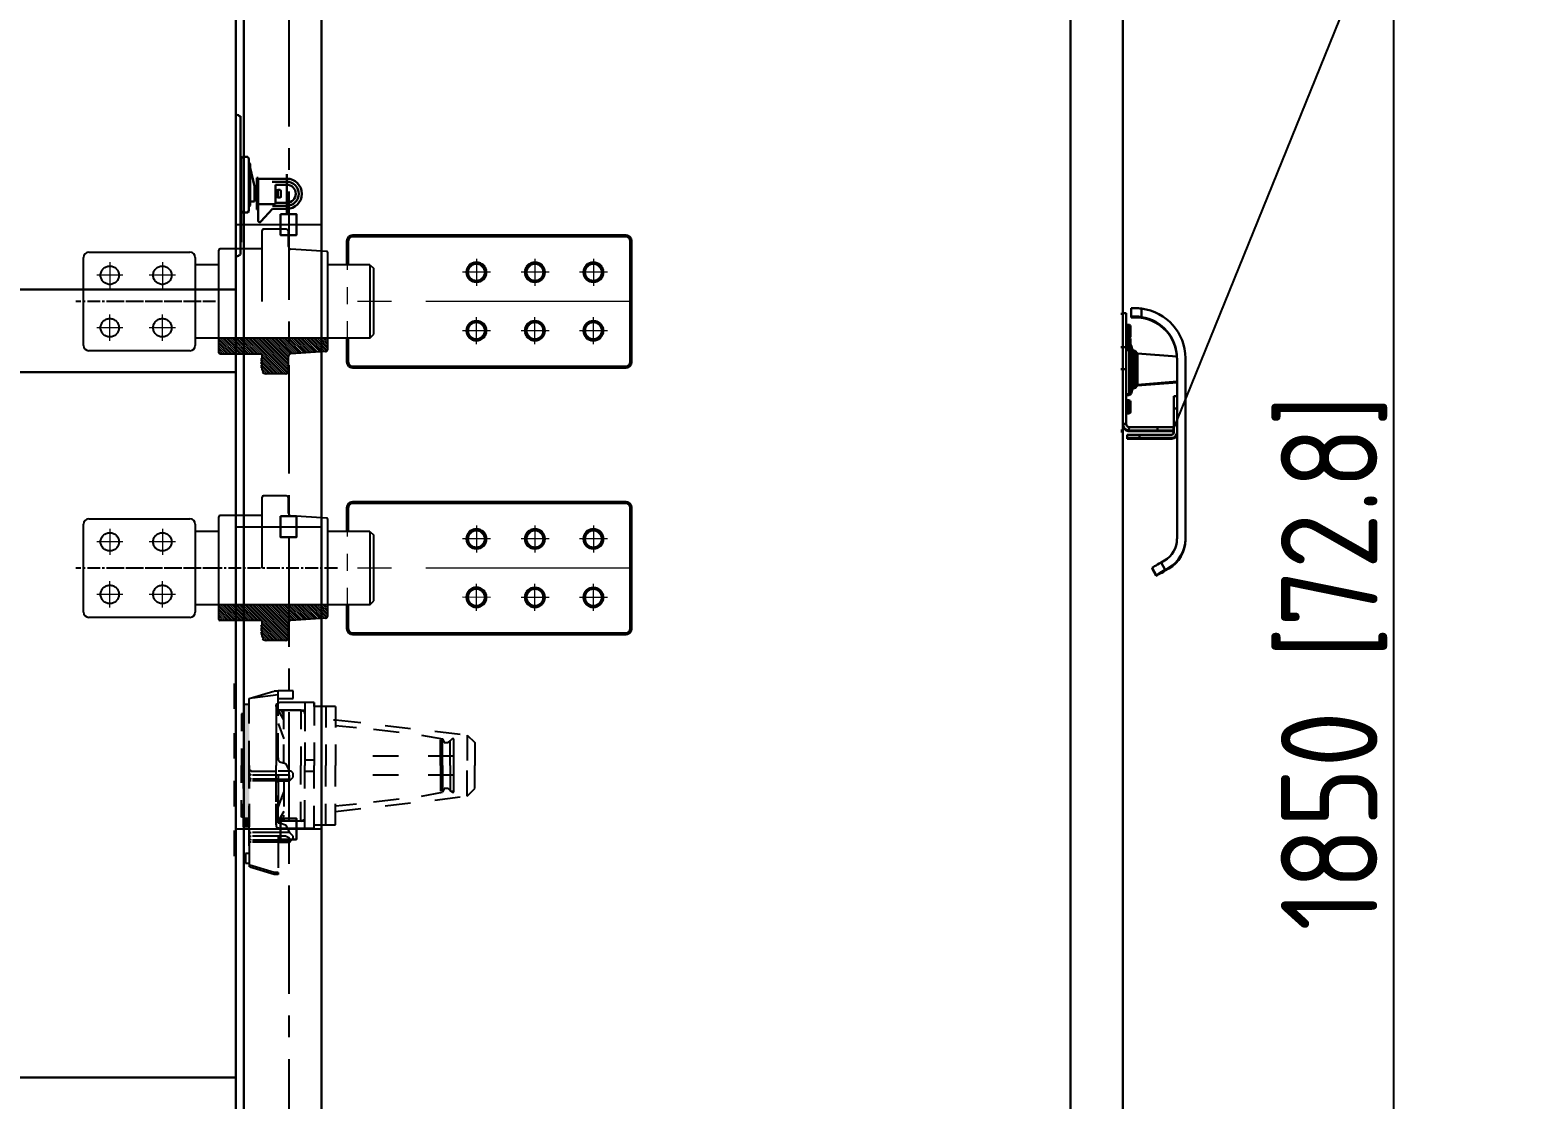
# Model space of a CAD drawing. Header units: millimetres. Extents: x 198356 to 209798, y -190593 to -183267.
# Drawn here: x 203644 to 204784, y -185484 to -184671 of the extents above; entities that cross this region are included whole.
import ezdxf

# ---------------------------------------------------------------- set-up
doc = ezdxf.new("R2010")
doc.units = ezdxf.units.MM
doc.header["$LTSCALE"] = 13
for name, pattern in [('CENTER', [50.8, 31.75, -6.35, 6.35, -6.35]), ('CENTER2', [1.125, 0.75, -0.125, 0.125, -0.125]), ('CENTERX2', [101.6, 63.5, -12.7, 12.7, -12.7]), ('DASHED', [0.75, 0.5, -0.25]), ('点画线', [18, 12, -2, 2, -2]), ('虚线', [2, 1, -1])]:
    doc.linetypes.add(name, pattern=pattern)
doc.layers.get('0').update_dxf_attribs({"color": 1, "linetype": 'CENTER'})
for name, color, linetype in [('1', 4, 'Continuous'), ('4虚线层', 6, 'DASHED'), ('中心线', 1, 'CENTER2'), ('粗实线', 4, 'Continuous')]:
    doc.layers.add(name, color=color, linetype=linetype)
for name, color, linetype, lineweight in [('1粗实线', 4, 'Continuous', 50), ('2细实线', 3, 'Continuous', 20), ('中心线层', 1, '点画线', 18), ('剖面线层', 4, 'Continuous', 18), ('标注、文本', 3, 'Continuous', 25), ('粗实线层', 7, 'Continuous', 35), ('虚线层', 6, '虚线', 18)]:
    doc.layers.add(name, color=color, linetype=linetype, lineweight=lineweight)
doc.styles.get("Standard").update_dxf_attribs({"font": 'gbenor.shx', "bigfont": 'gbcbig.shx'})
doc.dimstyles.new('英寸 1-10', dxfattribs={"dimscale": 14, "dimtxt": 3.5, "dimasz": 2, "dimexe": 1.5, "dimexo": 0.5, "dimgap": 0.5, "dimtad": 1, "dimtoh": 1, "dimdec": 1, "dimdsep": 46, "dimtxsty": 'Standard', "dimcen": 2.5, "dimclrd": 3, "dimclre": 3, "dimclrt": 3, "dimadec": 0, "dimazin": 2, "dimtfac": 1, "dimtdec": 1, "dimtmove": 0, "dimatfit": 2, "dimfxl": 1, "dimarcsym": 0})

# ---------------------------------------------------------------- blocks, each defined once
blk = doc.blocks.new('A$C65257453')
at = {"layer": '粗实线', "lineweight": 30}
for p, q in [((0, 47.5), (0, 107.4)), ((3.4, 106.5), (3.5, 47.5)), ((3.8, 75.9), (3.4, 75.9)), ((3.8, 75.9), (3.4, 75.9)), ((3.8, 75.9), (4.1, 75.9)), ((4.1, 75.9), (4.1, 10.6)), ((4.1, 74.2), (4.9, 75.6)), ((4.9, 75.6), (9, 75.6)), ((9.8, 74.2), (9, 75.6)), ((9.8, 74.2), (9.8, 47.5)), ((10.3, 70.8), (9.8, 70.8)), ((10.7, 70.3), (9.8, 70.3)), ((10.3, 70.8), (10.9, 70.2)), ((10.9, 70.2), (10.9, 47.5)), ((10.9, 67.6), (9.8, 67.6)), ((10.7, 67.6), (10.9, 67.8)), ((10.9, 67.6), (10.9, 67.2)), ((14.1, 53.4), (10.9, 67.2)), ((15.8, 47.5), (15.8, 59.6)), ((16.9, 59.6), (15.8, 59.6)), ((16.9, 47.5), (16.9, 59.6)), ((38.7, 59), (16.9, 59)), ((38.7, 62.4), (38.7, 32.6)), ((38.7, 59), (38.7, 54.4)), ((38.7, 59), (38.7, 54.4)), ((0, 47.5), (0, 0.2)), ((3.5, 47.5), (3.5, 1.2)), ((9.8, 47.5), (9.8, 34.6)), ((10.9, 47.5), (10.9, 38.7)), ((14.1, 47.5), (14.1, 53.4)), ((15.8, 52.1), (14.1, 52.1)), ((14.1, 41.7), (14.1, 47.5)), ((15.8, 35.5), (15.8, 47.5)), ((16.9, 27), (16.9, 47.5)), ((38.7, 56.7), (27.5, 56.7)), ((38.7, 54.4), (30.1, 54.4)), ((30.1, 45.8), (30.1, 54.4)), ((31, 51), (30.1, 51)), ((30.1, 40.7), (30.1, 45.8)), ((31, 45.8), (31, 51)), ((31.9, 50.2), (31, 50.2)), ((31, 44.1), (31, 45.8)), ((33.6, 50.4), (31.9, 50.4)), ((31.9, 44.7), (31.9, 50.4)), ((34.2, 45.2), (34.2, 49.8)), ((3.5, 38.1), (3.5, 36.4)), ((3.8, 32.9), (3.8, 38.1)), ((3.8, 38.1), (3.8, 10.6)), ((4.1, 38.1), (4.1, 34.6)), ((4.1, 34.6), (4.1, 38.1)), ((4.1, 32.9), (4.1, 38.1)), ((4.1, 34.6), (4.9, 33.2)), ((9.8, 34.6), (9, 33.2)), ((10.8, 38.5), (9.8, 38.5)), ((9.8, 38.1), (10.3, 38.1)), ((10.9, 38.7), (10.3, 38.1)), ((11, 41.7), (11, 41.2)), ((14.1, 41.7), (11, 41.7)), ((15.8, 43), (14.1, 43)), ((16.9, 35.5), (15.8, 35.5)), ((29, 39.5), (16.9, 39.5)), ((18.9, 26.3), (27.8, 36.1)), ((38.7, 36.1), (27.8, 36.1)), ((38.7, 38.4), (27.9, 38.4)), ((31, 44.1), (30.1, 44.1)), ((38.7, 40.7), (30.1, 40.7)), ((31.9, 44.9), (31, 44.9)), ((33.6, 44.7), (31.9, 44.7)), ((4.9, 33.2), (9, 33.2)), ((3.8, 10.6), (4.1, 10.6))]:
    blk.add_line(p, q, dxfattribs=at)
for centre, radius, start, end in [((38.7, 47.5), 11.5, 270, 90), ((33.6, 49.8), 0.573, 0, 90), ((38.7, 47.5), 9.17, 270, 90), ((38.7, 47.5), 6.88, 270, 90), ((29, 40.7), 1.15, 270, 0), ((33.6, 45.2), 0.573, 270, 0), ((18.1, 27), 1.15, 180, 317.8624)]:
    blk.add_arc(centre, radius, start, end, dxfattribs=at)
for points in [[(3.4, 106.5), (3.2, 106.5), (2.6, 106.6), (1.7, 107.7), (0.7, 107.7), (0, 107.4)], [(3.5, 1.2), (3.2, 1.2), (2.6, 1), (1.7, -0.1), (0.8, -0.1), (0, 0.2)]]:
    blk.add_open_spline(points, degree=3, knots=[2.873865, 2.873865, 2.873865, 2.873865, 4.403156, 5.995426, 9.809488, 9.809488, 9.809488, 9.809488], dxfattribs=at)
blk = doc.blocks.new('A$C78CD18D1')
at = {"layer": '标注、文本', "color": 4, "lineweight": 30}
for p, q in [((33.3, 203.5), (33.3, 197.1)), ((33.3, 197.1), (33.3, 196.5)), ((38.1, 203.8), (41.3, 203.8)), ((41.3, 197.5), (38.1, 197.5)), ((41.3, 196.8), (38.1, 196.8)), ((41.3, 203.8), (41.3, 197.5)), ((41.3, 197.5), (41.3, 196.8)), ((45, 200), (47.5, 200)), ((45, 200), (45, 174.2)), ((47.5, 200), (47.5, 174.2)), ((47.5, 199.5), (49.1, 199.5)), ((41.7, 184), (41.7, 183.4)), ((41.7, 183.2), (41.7, 183.4)), ((41.7, 182.8), (41.7, 182.6)), ((43.2, 191.1), (45, 191.1)), ((43.2, 182.8), (43.2, 191.1)), ((43.4, 182.8), (43.2, 182.8)), ((43.4, 182.8), (43.4, 182)), ((38.8, 171.5), (39.4, 171.5)), ((38.8, 157.4), (38.8, 171.5)), ((39.4, 171.5), (39.4, 143.4)), ((40.2, 172), (41.3, 175.5)), ((40.2, 157.4), (40.2, 172)), ((41.3, 139.4), (41.3, 175.5)), ((41.7, 174.4), (41.7, 173.6)), ((41.7, 173.5), (41.7, 173.6)), ((42.8, 157.4), (42.8, 171.8)), ((43.2, 182), (43.4, 182)), ((43.2, 181.7), (43.2, 182)), ((45, 181.7), (43.2, 181.7)), ((43.2, 181.2), (45, 181.2)), ((43.2, 173.3), (43.2, 181.2)), ((43.4, 173.3), (43.2, 173.3)), ((43.2, 172.4), (43.4, 172.4)), ((43.2, 171.8), (43.2, 172.4)), ((45, 171.8), (43.2, 171.8)), ((43.4, 181.7), (43.4, 181.2)), ((43.4, 173.3), (43.4, 172.4)), ((45, 174.2), (47.5, 174.2)), ((45, 174.2), (45, 157.4)), ((47.5, 174.2), (47.5, 157.4)), ((49.1, 174.1), (47.5, 174.1)), ((47.5, 157.4), (47.5, 174.1)), ((0, 165.7), (0, 28.1)), ((6.3, 165.7), (6.3, 28.1)), ((6.4, 167), (36.4, 169.4)), ((36.4, 169.4), (36.4, 145.5)), ((37.1, 169.9), (37.3, 170.4)), ((37.1, 157.4), (37.1, 169.9)), ((37.3, 144.5), (37.3, 170.4)), ((37.1, 145), (37.1, 157.4)), ((38.8, 143.4), (38.8, 157.4)), ((40.2, 157.4), (40.2, 142.9)), ((42.8, 138.3), (42.8, 157.4)), ((45, 157.4), (47.5, 157.4)), ((45, 157.4), (45, 115.7)), ((47.5, 157.4), (49.1, 157.4)), ((47.5, 110.6), (47.5, 157.4)), ((36.4, 145.5), (6.3, 147.9)), ((36.4, 144.9), (6.3, 147.3)), ((6.3, 136.8), (8.8, 136.8)), ((8.8, 127.3), (8.8, 136.8)), ((36.4, 145.5), (36.4, 144.9)), ((37.3, 144.5), (37.1, 145)), ((37.1, 144.4), (37.1, 145)), ((37.3, 143.8), (37.1, 144.4)), ((37.3, 143.8), (37.3, 144.5)), ((39.4, 143.4), (38.8, 143.4)), ((38.8, 142.8), (38.8, 143.4)), ((39.4, 142.8), (38.8, 142.8)), ((39.4, 143.4), (39.4, 142.8)), ((41.3, 139.4), (40.2, 142.9)), ((40.2, 142.9), (40.2, 142.2)), ((41.3, 138.8), (40.2, 142.2)), ((41.3, 138.8), (41.3, 139.4)), ((45, 138.3), (42.8, 138.3)), ((42.8, 137.7), (42.8, 138.3)), ((45, 137.7), (42.8, 137.7)), ((6.3, 127.3), (8.8, 127.3)), ((8.8, 127.3), (8.8, 109.1)), ((41.7, 127.1), (41.7, 126.3)), ((41.7, 126), (41.7, 126.3)), ((41.7, 125.6), (41.7, 125.2)), ((43.2, 133.7), (45, 133.7)), ((43.2, 126.2), (43.2, 133.7)), ((43.4, 126.2), (43.2, 126.2)), ((43.4, 126.2), (43.4, 125.1)), ((43.2, 125.1), (43.4, 125.1)), ((43.2, 124.3), (43.2, 125.1)), ((45, 124.3), (43.2, 124.3)), ((43.2, 123.7), (43.4, 123.7)), ((43.2, 123.6), (43.2, 123.7)), ((45, 123.6), (43.2, 123.6)), ((43.4, 124.3), (43.4, 123.7)), ((45, 115.7), (45, 115.1)), ((47.5, 115.7), (45, 115.7)), ((21.3, 113.2), (8.8, 113.2)), ((21.3, 110.7), (8.8, 110.7)), ((21.3, 110.1), (8.8, 110.1)), ((34.9, 107.5), (10.4, 107.5)), ((34.9, 105.1), (10.4, 105.1)), ((34.9, 104.4), (10.4, 104.4)), ((21.3, 110.7), (21.3, 113.2)), ((42.5, 113.2), (21.3, 113.2)), ((42.5, 110.7), (21.3, 110.7)), ((21.3, 110.1), (21.3, 110.7)), ((42.5, 110.1), (21.3, 110.1)), ((34.9, 107.5), (34.9, 105.1)), ((44.4, 107.5), (34.9, 107.5)), ((44.4, 105.1), (34.9, 105.1)), ((34.9, 105.1), (34.9, 104.4)), ((44.4, 104.4), (34.9, 104.4)), ((43, 110.7), (42.7, 113.2)), ((43, 110.1), (42.9, 110.7)), ((44.4, 107.5), (44.4, 105.1)), ((44.4, 105.1), (44.4, 104.4)), ((47.5, 110.6), (49.1, 110.6)), ((47.5, 110), (47.5, 110.6)), ((47.5, 110), (49.1, 110)), ((15.9, 11.6), (18.5, 10.1)), ((15.3, 4.6), (12.7, 6.1)), ((15.3, 4), (12.7, 5.5)), ((18.5, 10.1), (15.3, 4.6)), ((15.6, 4.5), (15.3, 4)), ((25.4, 6.1), (22.2, 0.6)), ((25.4, 5.5), (22.2, 0)), ((25.4, 5.5), (25.1, 5.7))]:
    blk.add_line(p, q, dxfattribs=at)
at = {"layer": '标注、文本', "color": 4, "lineweight": 30, "flags": 128}
for points in [[(41.7, 188.9), (41.7, 189.2), (41.8, 189.5)], [(41.7, 131.5), (41.7, 131.8), (41.8, 132.1)], [(15.3, 4.6), (16.7, 3.8), (18, 3.1), (19.2, 2.4), (20.2, 1.8), (21.1, 1.3), (21.7, 0.9), (22.1, 0.7), (22.2, 0.6)], [(15.3, 4), (16.7, 3.2), (18, 2.4), (19.2, 1.8), (20.2, 1.2), (21.1, 0.7), (21.7, 0.3), (22.1, 0.1), (22.2, 0)], [(25.4, 6.1), (25.3, 6.2), (24.9, 6.4), (24.2, 6.8), (23.4, 7.3), (22.3, 7.9), (21.2, 8.6), (19.9, 9.3), (18.5, 10.1)]]:
    blk.add_lwpolyline(points, dxfattribs=at)
at = {"layer": '标注、文本', "color": 4, "lineweight": 30}
for centre, radius, start, end in [((38.1, 165.7), 38.1, 97.1808, 180), ((38.1, 165.7), 31.7, 98.6269, 180), ((38.1, 165.1), 31.7, 98.6269, 176.5888), ((43.2, 189.6), 1.55, 90, 180), ((43.2, 183.2), 1.55, 180, 270), ((43.2, 182.6), 1.55, 180, 248.486), ((38.8, 169.9), 1.59, 90.0941, 160.9811), ((39.4, 172.3), 0.794, 270.0941, 341.3787), ((42.8, 175), 1.59, 137.803, 161.3787), ((43.2, 179.7), 1.55, 90, 180), ((43.2, 173.3), 1.55, 180, 270), ((36.4, 170.1), 0.794, 274.5328, 340.9811), ((36.4, 144.7), 0.794, 19.0189, 85.4672), ((36.4, 144.1), 0.794, 19.0189, 85.4672), ((38.8, 145), 1.59, 199.0189, 269.9059), ((38.8, 144.4), 1.59, 199.0189, 269.9059), ((39.4, 142.6), 0.794, 18.6213, 89.9059), ((39.4, 142), 0.794, 18.6213, 89.9059), ((42.8, 139.9), 1.59, 198.6213, 269.9059), ((42.8, 139.3), 1.59, 198.6213, 269.9059), ((43.2, 132.2), 1.55, 90, 180), ((43.2, 125.8), 1.55, 180, 270), ((43.2, 125.2), 1.55, 180, 270), ((10.4, 109.1), 4.05, 180, 270), ((10.4, 108.5), 4.05, 180, 270), ((10.4, 109.1), 1.59, 180, 270), ((42.5, 115.7), 2.54, 270, 275.655), ((42.5, 115.7), 5, 270, 275.655), ((42.5, 115.1), 5, 270, 275.655), ((25.4, 28.1), 25.4, 180, 240), ((25.4, 27.5), 25.4, 180, 240), ((25.4, 28.1), 19, 180, 240)]:
    blk.add_arc(centre, radius, start, end, dxfattribs=at)
for points, knots in [([(38.1, 203.8), (37.3, 203.8), (35.9, 203.8), (34.2, 203.6), (33.3, 203.5)], [0, 0, 0, 0, 0.515182, 1, 1, 1, 1]), ([(38.1, 197.5), (37.3, 197.5), (35.9, 197.5), (34.2, 197.2), (33.3, 197.1)], [0, 0, 0, 0, 0.51139, 1, 1, 1, 1]), ([(38.1, 196.8), (37.3, 196.8), (35.9, 196.8), (34.2, 196.6), (33.3, 196.5)], [0, 0, 0, 0, 0.511388, 1, 1, 1, 1]), ([(41.7, 184.2), (41.7, 184.4), (41.7, 185), (41.7, 186), (41.7, 187.1), (41.7, 188.1), (41.7, 188.9), (41.7, 189.4), (41.7, 189.6), (41.7, 189.6), (41.7, 189.6)], [0, 0, 0, 0, 0.137653, 0.283281, 0.428911, 0.566573, 0.704226, 0.849857, 0.995483, 1, 1, 1, 1]), ([(43.2, 182.8), (43, 182.8), (42.7, 182.9), (42.2, 183.1), (41.9, 183.4), (41.7, 183.8), (41.7, 184.1), (41.7, 184.2)], [0, 0, 0, 0, 0.210187, 0.420347, 0.631433, 0.845182, 1, 1, 1, 1]), ([(41.7, 183.4), (41.7, 183.2), (41.7, 182.9), (42, 182.5), (42.4, 182.2), (42.8, 182), (43.1, 182), (43.2, 182)], [0, 0, 0, 0, 0.220681, 0.441546, 0.658221, 0.871045, 1, 1, 1, 1]), ([(41.7, 182.6), (41.7, 182.4), (41.7, 182.1), (42, 181.7), (42.4, 181.3), (42.7, 181.2), (42.9, 181.2), (42.9, 181.2)], [0, 0, 0, 0, 0.251279, 0.502793, 0.749565, 0.991903, 1, 1, 1, 1]), ([(41.7, 174.6), (41.7, 174.9), (41.7, 175.5), (41.7, 176.6), (41.7, 177.6), (41.7, 178.5), (41.7, 179.2), (41.7, 179.6), (41.7, 179.6), (41.7, 179.6)], [0, 0, 0, 0, 0.145552, 0.299549, 0.453518, 0.599078, 0.744636, 0.898621, 1, 1, 1, 1]), ([(43.2, 173.3), (43, 173.4), (42.7, 173.4), (42.2, 173.6), (41.9, 173.9), (41.7, 174.2), (41.7, 174.5), (41.7, 174.6)], [0, 0, 0, 0, 0.21019, 0.420367, 0.631449, 0.845163, 1, 1, 1, 1]), ([(41.7, 173.6), (41.7, 173.5), (41.7, 173.2), (42, 172.8), (42.4, 172.5), (42.8, 172.4), (43.1, 172.4), (43.2, 172.4)], [0, 0, 0, 0, 0.220685, 0.441548, 0.658239, 0.871045, 1, 1, 1, 1]), ([(41.7, 127.3), (41.7, 127.6), (41.7, 128.3), (41.7, 129.4), (41.7, 130.4), (41.7, 131.3), (41.7, 131.9), (41.7, 132.2), (41.7, 132.2), (41.7, 132.1)], [0, 0, 0, 0, 0.151976, 0.312762, 0.473537, 0.62551, 0.777478, 0.938255, 1, 1, 1, 1]), ([(43.2, 126.2), (43, 126.2), (42.7, 126.2), (42.2, 126.4), (41.9, 126.7), (41.7, 127), (41.7, 127.2), (41.7, 127.3)], [0, 0, 0, 0, 0.210192, 0.420367, 0.631467, 0.845193, 1, 1, 1, 1]), ([(41.7, 126.3), (41.7, 126.1), (41.7, 125.9), (42, 125.5), (42.4, 125.3), (42.8, 125.1), (43.1, 125.1), (43.2, 125.1)], [0, 0, 0, 0, 0.220676, 0.44155, 0.658226, 0.871039, 1, 1, 1, 1]), ([(41.7, 125.4), (41.7, 125.4), (41.7, 125.5), (41.7, 125.7), (41.7, 125.8)], [0, 0, 0, 0, 0.173174, 1, 1, 1, 1]), ([(41.7, 125.2), (41.7, 125), (41.7, 124.7), (42, 124.3), (42.4, 123.9), (42.8, 123.8), (43.1, 123.8), (43.2, 123.7)], [0, 0, 0, 0, 0.220699, 0.44156, 0.658227, 0.871047, 1, 1, 1, 1]), ([(42.7, 113.2), (43, 113.3), (43.6, 113.4), (44.3, 113.9), (44.8, 114.6), (45, 115.3), (45, 115.6), (45, 115.7)], [0, 0, 0, 0, 0.236455, 0.472959, 0.708352, 0.94375, 1, 1, 1, 1]), ([(47.5, 115.7), (47.4, 115.2), (47.3, 114), (46.4, 112.5), (45.2, 111.4), (43.9, 110.9), (43.2, 110.8), (43, 110.7)], [0, 0, 0, 0, 0.231373, 0.462669, 0.693425, 0.924067, 1, 1, 1, 1]), ([(47.5, 115.1), (47.4, 114.5), (47.3, 113.4), (46.4, 111.9), (45.2, 110.7), (43.9, 110.2), (43.2, 110.1), (43, 110.1)], [0, 0, 0, 0, 0.231371, 0.462665, 0.69343, 0.92407, 1, 1, 1, 1])]:
    blk.add_open_spline(points, degree=3, knots=knots, dxfattribs=at)
blk = doc.blocks.new('A$C732158F3')
at = {"layer": '4虚线层', "ltscale": 3}
h = blk.add_hatch(color=256, dxfattribs=at)
h.dxf.hatch_style = 2
h.paths.add_polyline_path([(7.3, 129.5), (7.3, 82.9), (11.6, 82.9)])
h = blk.add_hatch(color=256, dxfattribs=at)
h.dxf.hatch_style = 2
h.paths.add_polyline_path([(7.3, 129.5), (11.6, 129.5), (11.6, 82.9)])
h = blk.add_hatch(color=256, dxfattribs=at)
h.dxf.hatch_style = 2
h.paths.add_polyline_path([(7.3, 82.9), (7.3, 43.6), (11.6, 43.6)])
h = blk.add_hatch(color=256, dxfattribs=at)
h.dxf.hatch_style = 2
h.paths.add_polyline_path([(7.3, 82.9), (11.6, 82.9), (11.6, 43.6)])
h = blk.add_hatch(color=256, dxfattribs=at)
h.dxf.hatch_style = 2
h.paths.add_polyline_path([(7.3, 43.6), (7.3, 36.4), (11.6, 36.4)])
h = blk.add_hatch(color=256, dxfattribs=at)
h.dxf.hatch_style = 2
h.paths.add_polyline_path([(7.3, 43.6), (11.6, 43.6), (11.6, 36.4)])
for points in [[(11.6, 133.9), (30.6, 139.7), (33.5, 139.7)], [(33.5, 133.9), (45.1, 133.9), (45.1, 139.7), (33.5, 139.7)], [(33.5, 120.8), (33.5, 139.7)], [(7.3, 129.5), (7.3, 112)], [(11.6, 114.9), (11.6, 133.9)], [(61.1, 130.9), (53.8, 130.9), (34.9, 130.9), (32, 129.5), (32, 128), (32, 125.1), (34.9, 125.1)], [(77.1, 128), (61.1, 128), (61.1, 130.9)], [(61.1, 130.9), (61.1, 113.5)], [(77.1, 128), (77.1, 112)], [(5.8, 122.2), (5.8, 109.1)], [(7.3, 109.1), (7.3, 122.2)], [(53.8, 122.2), (53.8, 123.7), (50.9, 125.1), (33.5, 125.1)], [(53.8, 122.2), (53.8, 123.7), (50.9, 125.1), (33.5, 125.1)], [(37.8, 110.6), (37.8, 125.1)], [(50.9, 125.1), (50.9, 110.6)], [(50.9, 125.1), (50.9, 110.6)], [(53.8, 122.2), (53.8, 109.1)], [(53.8, 122.2), (53.8, 109.1)], [(75.7, 117.8), (77.1, 117.8)], [(33.5, 88.8), (33.5, 107.7)], [(142.6, 106.2), (158.6, 103.3)], [(152.8, 109.1), (177.5, 106.2)], [(158.6, 103.3), (160, 100.4), (161.5, 100.4), (163, 100.4), (164.4, 101.8)], [(165.9, 103.3), (164.4, 101.8)], [(167.3, 101.8), (167.3, 103.3), (165.9, 103.3)], [(177.5, 106.2), (183.3, 100.4), (183.3, 82.9)], [(5.8, 96), (5.8, 82.9)], [(7.3, 100.4), (7.3, 82.9)], [(32, 98.9), (32, 82.9)], [(37.8, 84.4), (37.8, 98.9)], [(50.9, 97.5), (50.9, 82.9)], [(50.9, 97.5), (50.9, 82.9)], [(53.8, 100.4), (53.8, 82.9)], [(53.8, 96), (53.8, 82.9)], [(53.8, 96), (53.8, 82.9)], [(61.1, 100.4), (61.1, 82.9)], [(69.8, 98.9), (69.8, 82.9)], [(77.1, 98.9), (77.1, 82.9)], [(5.8, 69.8), (5.8, 82.9)], [(7.3, 65.5), (7.3, 82.9)], [(11.6, 65.5), (11.6, 82.9)], [(11.6, 81.5), (11.6, 80), (13.1, 78.6), (33.5, 78.6)], [(32, 66.9), (32, 82.9)], [(33.5, 88.8), (33.5, 87.3), (34.9, 85.8)], [(34.9, 85.8), (39.3, 84.4), (42.2, 78.6)], [(50.9, 68.4), (50.9, 82.9)], [(53.8, 65.5), (53.8, 82.9)], [(53.8, 69.8), (53.8, 82.9)], [(61.1, 65.5), (61.1, 82.9)], [(69.8, 66.9), (69.8, 82.9)], [(77.1, 66.9), (77.1, 82.9)], [(125.1, 90.2), (97.5, 90.2)], [(167.3, 90.2), (138.2, 90.2)], [(165.9, 62.6), (167.3, 62.6), (167.3, 64), (167.3, 82.9)], [(177.5, 59.7), (183.3, 65.5), (183.3, 82.9)], [(11.6, 78.6), (11.6, 77.1), (13.1, 75.7)], [(11.6, 75.7), (11.6, 74.2), (13.1, 72.7)], [(13.1, 71.3), (11.6, 71.3), (11.6, 69.8)], [(42.2, 72.7), (42.2, 74.2), (42.2, 75.7), (39.3, 75.7), (33.5, 75.7)], [(33.5, 75.7), (33.5, 72.7)], [(37.8, 71.3), (37.8, 40.7), (33.5, 40.7), (36.4, 40.7)], [(50.9, 40.7), (33.5, 40.7), (33.5, 71.3)], [(45.1, 77.1), (43.6, 78.6), (42.2, 78.6)], [(42.2, 71.3), (43.6, 72.7), (45.1, 74.2)], [(125.1, 75.7), (97.5, 75.7)], [(167.3, 75.7), (138.2, 75.7)], [(142.6, 59.7), (158.6, 62.6)], [(152.8, 56.7), (177.5, 59.7)], [(164.4, 64), (163, 65.5), (161.5, 65.5), (160, 65.5), (158.6, 62.6)], [(165.9, 62.6), (164.4, 64)], [(165.9, 62.6), (165.9, 64)], [(7.3, 56.7), (7.3, 43.6)], [(7.3, 36.4), (7.3, 53.8)], [(11.6, 53.8), (11.6, 36.4)], [(50.9, 40.7), (50.9, 55.3)], [(53.8, 43.6), (53.8, 56.7)], [(61.1, 34.9), (61.1, 52.4)], [(69.8, 37.8), (69.8, 53.8)], [(77.1, 37.8), (77.1, 53.8)], [(53.8, 40.7), (34.9, 40.7), (32, 40.7), (32, 37.8)], [(32, 37.8), (32, 36.4), (34.9, 34.9)], [(33.5, 40.7), (33.5, 39.3), (34.9, 39.3)], [(34.9, 39.3), (39.3, 37.8), (42.2, 32)], [(61.1, 34.9), (53.8, 34.9), (34.9, 34.9)], [(50.9, 40.7), (53.8, 42.2), (53.8, 43.6)], [(11.6, 21.8), (11.6, 32)], [(11.6, 32), (11.6, 29.1), (13.1, 29.1)], [(11.6, 29.1), (11.6, 27.6), (13.1, 26.2)], [(13.1, 24.7), (11.6, 24.7), (11.6, 21.8), (11.6, 5.8)], [(42.2, 26.2), (42.2, 27.6), (39.3, 29.1), (33.5, 29.1)], [(45.1, 29.1), (43.6, 30.6), (42.2, 32)], [(42.2, 24.7), (43.6, 26.2), (45.1, 27.6)], [(11.6, 16), (8.7, 16), (8.7, 8.7), (11.6, 8.7)], [(33.5, 1.5), (30.6, 1.5), (11.6, 7.3)], [(33.5, 1.5), (33.5, 0), (30.6, 0), (11.6, 5.8)]]:
    blk.add_lwpolyline(points, dxfattribs=at)
blk.add_lwpolyline([(11.6, 34.9), (11.6, 32)], close=True, dxfattribs=at)
for points in [[(0, 145.5), (0, 145.5), (0, 120.8), (0, 120.8)], [(7.3, 145.5), (7.3, 145.5), (7.3, 120.8), (7.3, 120.8)], [(11.6, 129.5), (11.6, 129.5), (7.3, 129.5), (7.3, 129.5)], [(33.5, 136.8), (33.5, 136.8), (11.6, 133.9), (11.6, 133.9)], [(32, 128), (32, 128), (32, 129.5), (32, 129.5)], [(32, 128), (32, 128), (32, 112), (32, 112)], [(53.8, 130.9), (53.8, 130.9), (53.8, 113.5), (53.8, 113.5)], [(69.8, 128), (69.8, 128), (69.8, 112), (69.8, 112)], [(7.3, 122.2), (7.3, 122.2), (5.8, 122.2), (5.8, 122.2)], [(37.8, 117.8), (37.8, 117.8), (33.5, 125.1), (33.5, 125.1)], [(33.5, 114.9), (33.5, 114.9), (37.8, 103.3), (37.8, 103.3)], [(34.9, 125.1), (34.9, 125.1), (53.8, 125.1), (53.8, 125.1)], [(37.8, 120.8), (37.8, 120.8), (36.4, 125.1), (36.4, 125.1)], [(77.1, 117.8), (77.1, 117.8), (103.3, 114.9), (103.3, 114.9)], [(0, 107.7), (0, 107.7), (0, 82.9), (0, 82.9)], [(7.3, 107.7), (7.3, 107.7), (7.3, 82.9), (7.3, 82.9)], [(32, 112), (32, 112), (32, 82.9), (32, 82.9)], [(77.1, 113.5), (77.1, 113.5), (93.1, 112), (93.1, 112)], [(106.2, 110.6), (106.2, 110.6), (130.9, 107.7), (130.9, 107.7)], [(114.9, 113.5), (114.9, 113.5), (139.7, 110.6), (139.7, 110.6)], [(157.1, 82.9), (157.1, 82.9), (157.1, 104.8), (157.1, 104.8)], [(158.6, 82.9), (158.6, 82.9), (158.6, 103.3), (158.6, 103.3)], [(177.5, 106.2), (177.5, 106.2), (177.5, 82.9), (177.5, 82.9)], [(7.3, 82.9), (7.3, 82.9), (7.3, 96), (7.3, 96)], [(11.6, 82.9), (11.6, 82.9), (11.6, 101.8), (11.6, 101.8)], [(164.4, 82.9), (164.4, 82.9), (164.4, 101.8), (164.4, 101.8)], [(167.3, 82.9), (167.3, 82.9), (167.3, 101.8), (167.3, 101.8)], [(7.3, 82.9), (7.3, 82.9), (7.3, 69.8), (7.3, 69.8)], [(11.6, 82.9), (11.6, 82.9), (11.6, 65.5), (11.6, 65.5)], [(32, 55.3), (32, 55.3), (32, 82.9), (32, 82.9)], [(53.8, 87.3), (53.8, 87.3), (61.1, 87.3), (61.1, 87.3)], [(157.1, 82.9), (157.1, 82.9), (157.1, 62.6), (157.1, 62.6)], [(158.6, 82.9), (158.6, 82.9), (158.6, 62.6), (158.6, 62.6)], [(164.4, 82.9), (164.4, 82.9), (164.4, 64), (164.4, 64)], [(177.5, 59.7), (177.5, 59.7), (177.5, 82.9), (177.5, 82.9)], [(0, 71.3), (0, 71.3), (0, 46.6), (0, 46.6)], [(7.3, 71.3), (7.3, 71.3), (7.3, 46.6), (7.3, 46.6)], [(33.5, 75.7), (33.5, 75.7), (13.1, 75.7), (13.1, 75.7)], [(33.5, 72.7), (33.5, 72.7), (13.1, 72.7), (13.1, 72.7)], [(33.5, 71.3), (33.5, 71.3), (13.1, 71.3), (13.1, 71.3)], [(42.2, 78.6), (42.2, 78.6), (33.5, 78.6), (33.5, 78.6)], [(33.5, 75.7), (33.5, 75.7), (33.5, 72.7), (33.5, 72.7)], [(33.5, 72.7), (33.5, 72.7), (42.2, 72.7), (42.2, 72.7)], [(33.5, 71.3), (33.5, 71.3), (42.2, 71.3), (42.2, 71.3)], [(33.5, 71.3), (33.5, 71.3), (33.5, 40.7), (33.5, 40.7)], [(45.1, 74.2), (45.1, 74.2), (45.1, 77.1), (45.1, 77.1)], [(53.8, 78.6), (53.8, 78.6), (61.1, 78.6), (61.1, 78.6)], [(33.5, 50.9), (33.5, 50.9), (37.8, 62.6), (37.8, 62.6)], [(37.8, 56.7), (37.8, 56.7), (37.8, 58.2), (37.8, 58.2)], [(106.2, 55.3), (106.2, 55.3), (130.9, 58.2), (130.9, 58.2)], [(5.8, 43.6), (5.8, 43.6), (5.8, 56.7), (5.8, 56.7)], [(11.6, 34.9), (11.6, 34.9), (11.6, 52.4), (11.6, 52.4)], [(32, 37.8), (32, 37.8), (32, 53.8), (32, 53.8)], [(37.8, 48), (37.8, 48), (33.5, 40.7), (33.5, 40.7)], [(53.8, 34.9), (53.8, 34.9), (53.8, 52.4), (53.8, 52.4)], [(77.1, 52.4), (77.1, 52.4), (93.1, 53.8), (93.1, 53.8)], [(77.1, 48), (77.1, 48), (103.3, 50.9), (103.3, 50.9)], [(114.9, 52.4), (114.9, 52.4), (139.7, 55.3), (139.7, 55.3)], [(7.3, 43.6), (7.3, 43.6), (5.8, 43.6), (5.8, 43.6)], [(11.6, 36.4), (11.6, 36.4), (7.3, 36.4), (7.3, 36.4)], [(37.8, 45.1), (37.8, 45.1), (36.4, 40.7), (36.4, 40.7)], [(61.1, 37.8), (61.1, 37.8), (77.1, 37.8), (77.1, 37.8)], [(0, 33.5), (0, 33.5), (0, 8.7), (0, 8.7)], [(7.3, 33.5), (7.3, 33.5), (7.3, 8.7), (7.3, 8.7)], [(11.6, 32), (11.6, 32), (13.1, 32), (13.1, 32)], [(33.5, 32), (33.5, 32), (13.1, 32), (13.1, 32)], [(33.5, 29.1), (33.5, 29.1), (13.1, 29.1), (13.1, 29.1)], [(33.5, 26.2), (33.5, 26.2), (13.1, 26.2), (13.1, 26.2)], [(33.5, 24.7), (33.5, 24.7), (13.1, 24.7), (13.1, 24.7)], [(42.2, 32), (42.2, 32), (33.5, 32), (33.5, 32)], [(33.5, 29.1), (33.5, 29.1), (33.5, 26.2), (33.5, 26.2)], [(33.5, 26.2), (33.5, 26.2), (42.2, 26.2), (42.2, 26.2)], [(33.5, 24.7), (33.5, 24.7), (42.2, 24.7), (42.2, 24.7)], [(33.5, 24.7), (33.5, 24.7), (33.5, 0), (33.5, 0)], [(45.1, 27.6), (45.1, 27.6), (45.1, 29.1), (45.1, 29.1)]]:
    blk.add_open_spline(points, degree=3, dxfattribs=at)
blk = doc.blocks.new('*U95')
at = {"layer": '1', "color": 1, "linetype": 'CENTERX2', "lineweight": -3, "ltscale": 0.1}
blk.add_line((-32.5, 0), (32.5, 0), dxfattribs=at)
at = {"layer": '粗实线', "lineweight": 30}
blk.add_lwpolyline([(1.5, 8), (13.5, 8), (13.5, -8), (1.5, -8)], close=True, dxfattribs=at)
blk = doc.blocks.new('*D101')
at = {"layer": '2细实线', "color": 3, "linetype": 'ByBlock', "lineweight": -2}
for p, q in [((204358.5, -184182.8), (204702.3, -184182.8)), ((204681.3, -184224.8), (204681.3, -185990.8)), ((204332.5, -186032.8), (204702.3, -186032.8))]:
    blk.add_line(p, q, dxfattribs=at)
at = {"layer": '2细实线', "color": 3, "linetype": 'ByBlock'}
for points in [[(204674.3, -184224.8), (204688.3, -184224.8), (204681.3, -184182.8)], [(204674.3, -185990.8), (204688.3, -185990.8), (204681.3, -186032.8)]]:
    blk.add_solid(points, dxfattribs=at)
at = {"layer": 'Defpoints', "color": 0, "linetype": 'ByBlock'}
for p in [(204351.5, -184182.8), (204325.5, -186032.8), (204681.3, -186032.8)]:
    blk.add_point(p, dxfattribs=at)
at = {"layer": '2细实线', "color": 3, "linetype": 'ByBlock', "insert": (204636.1, -185152.3), "char_height": 73.5, "attachment_point": 5, "rotation": 90}
blk.add_mtext('1850 [72.8]', dxfattribs=at)

msp = doc.modelspace()

# ---------------------------------------------------------------- hatches: boundary and pattern name
at = {"layer": '剖面线层'}
h = msp.add_hatch(dxfattribs=at)
h.set_pattern_fill('无图案', color=256, angle=-90, style=0, pattern_type=0)
h.set_pattern_definition([(315, (203791.9038, -185122.0126), (0.7071068, 0.7071068), [])])
edge = h.paths.add_edge_path(flags=0)
edge.add_line((203787.464, -184905.302), (203811.482, -184905.302))
edge.add_line((203811.482, -184905.302), (203870.464, -184905.302))
edge.add_line((203870.464, -184905.302), (203870.464, -184913.431))
edge.add_arc((203868.464, -184913.431), 2, -86.185925, 0, ccw=False)
edge.add_line((203868.597, -184915.427), (203841.398, -184917.24))
edge.add_arc((203841.464, -184918.238), 1, 93.814075, 180)
edge.add_line((203840.464, -184918.238), (203840.464, -184931.302))
edge.add_arc((203839.464, -184931.302), 1, -90, 0, ccw=False)
edge.add_line((203839.464, -184932.302), (203821.464, -184932.302))
edge.add_arc((203821.464, -184931.302), 1, 180, 270, ccw=False)
edge.add_line((203820.464, -184931.302), (203820.464, -184927.546))
edge.add_line((203820.464, -184927.546), (203819.282, -184926.934))
edge.add_line((203819.282, -184926.934), (203820.464, -184926.132))
edge.add_line((203820.464, -184926.132), (203820.464, -184924.772))
edge.add_line((203820.464, -184924.772), (203819.282, -184924.12))
edge.add_line((203819.282, -184924.12), (203820.464, -184923.42))
edge.add_line((203820.464, -184923.42), (203820.464, -184922.267))
edge.add_line((203820.464, -184922.267), (203819.189, -184921.447))
edge.add_line((203819.189, -184921.447), (203820.464, -184920.598))
edge.add_line((203820.464, -184920.598), (203820.464, -184918.73))
edge.add_line((203820.464, -184918.73), (203820.464, -184918.302))
edge.add_arc((203819.464, -184918.302), 1, 0.000001, 90.000006)
edge.add_line((203819.464, -184917.302), (203788.464, -184917.302))
edge.add_arc((203788.464, -184916.302), 1, 180, 270, ccw=False)
edge.add_line((203787.464, -184916.302), (203787.464, -184905.302))
h = msp.add_hatch(dxfattribs=at)
h.set_pattern_fill('无图案', color=256, angle=-90, style=0, pattern_type=0)
h.set_pattern_definition([(315, (203791.9038, -185325.0126), (0.7071068, 0.7071068), [])])
edge = h.paths.add_edge_path(flags=0)
edge.add_line((203787.464, -185108.302), (203811.482, -185108.302))
edge.add_line((203811.482, -185108.302), (203870.464, -185108.302))
edge.add_line((203870.464, -185108.302), (203870.464, -185116.431))
edge.add_arc((203868.464, -185116.431), 2, -86.185925, 0, ccw=False)
edge.add_line((203868.597, -185118.427), (203841.398, -185120.24))
edge.add_arc((203841.464, -185121.238), 1, 93.814075, 180)
edge.add_line((203840.464, -185121.238), (203840.464, -185134.302))
edge.add_arc((203839.464, -185134.302), 1, -90, 0, ccw=False)
edge.add_line((203839.464, -185135.302), (203821.464, -185135.302))
edge.add_arc((203821.464, -185134.302), 1, 180, 270, ccw=False)
edge.add_line((203820.464, -185134.302), (203820.464, -185130.546))
edge.add_line((203820.464, -185130.546), (203819.282, -185129.934))
edge.add_line((203819.282, -185129.934), (203820.464, -185129.132))
edge.add_line((203820.464, -185129.132), (203820.464, -185127.772))
edge.add_line((203820.464, -185127.772), (203819.282, -185127.12))
edge.add_line((203819.282, -185127.12), (203820.464, -185126.42))
edge.add_line((203820.464, -185126.42), (203820.464, -185125.267))
edge.add_line((203820.464, -185125.267), (203819.189, -185124.447))
edge.add_line((203819.189, -185124.447), (203820.464, -185123.598))
edge.add_line((203820.464, -185123.598), (203820.464, -185121.73))
edge.add_line((203820.464, -185121.73), (203820.464, -185121.302))
edge.add_arc((203819.464, -185121.302), 1, 0.000001, 90.000006)
edge.add_line((203819.464, -185120.302), (203788.464, -185120.302))
edge.add_arc((203788.464, -185119.302), 1, 180, 270, ccw=False)
edge.add_line((203787.464, -185119.302), (203787.464, -185108.302))

# ---------------------------------------------------------------- linework, layer by layer
for p, q in [((203820.478, -184920.589), (203819.189, -184921.447)), ((203819.189, -184921.447), (203820.502, -184922.291)), ((203820.464, -184923.42), (203819.282, -184924.12)), ((203819.282, -184924.12), (203820.464, -184924.772)), ((203820.464, -184926.132), (203819.282, -184926.934)), ((203819.282, -184926.934), (203820.464, -184927.546)), ((203820.478, -185123.589), (203819.189, -185124.447)), ((203819.189, -185124.447), (203820.502, -185125.291)), ((203820.464, -185126.42), (203819.282, -185127.12)), ((203819.282, -185127.12), (203820.464, -185127.772)), ((203820.464, -185129.132), (203819.282, -185129.934)), ((203819.282, -185129.934), (203820.464, -185130.546))]:
    msp.add_line(p, q)
for centre in [(203704.497, -184857.302), (203744.497, -184857.302), (203704.497, -184897.302), (203744.497, -184897.302), (203704.497, -185060.302), (203744.497, -185060.302), (203704.497, -185100.302), (203744.497, -185100.302)]:
    msp.add_circle(centre, 7)
for centre, radius, start, end in [((203838.464, -184824.302), 2, 360, 89.999999), ((203842.464, -184835.431), 2, 180, 266.185925), ((203842.464, -184919.173), 2, 93.814075, 180), ((203868.464, -184913.431), 2, 273.814075, 0), ((203823.464, -184929.302), 3, 180, 270), ((203838.464, -184930.302), 2, 270, 0), ((203838.464, -185027.302), 2, 360, 89.999999), ((203842.464, -185038.431), 2, 180, 266.185925), ((203868.464, -185116.431), 2, 273.814075, 0), ((203842.464, -185122.173), 2, 93.814075, 180), ((203823.464, -185132.302), 3, 180, 270), ((203838.464, -185133.302), 2, 270, 0)]:
    msp.add_arc(centre, radius, start, end)
at = {"layer": '1', "color": 1, "linetype": 'CENTERX2', "lineweight": -3, "ltscale": 0.1}
for p, q in [((203841.046, -185932.802), (203841.046, -184182.807)), ((203841.046, -185932.802), (203841.046, -184182.807)), ((203800.464, -185278.807), (203865.464, -185278.807))]:
    msp.add_line(p, q, dxfattribs=at)
at = {"layer": '中心线'}
for p, q in [((203784.926, -184877.302), (203678.725, -184877.302)), ((203773.927, -184877.302), (203706.986, -184877.302)), ((203784.926, -185080.302), (203678.725, -185080.302)), ((203773.927, -185080.302), (203706.986, -185080.302)), ((203877.638, -185080.3), (203784.926, -185080.302))]:
    msp.add_line(p, q, dxfattribs=at)
at = {"layer": '中心线层'}
for p, q in [((203704.497, -184847.302), (203704.497, -184867.302)), ((203744.497, -184847.302), (203744.497, -184867.302)), ((203994.21, -184855.092), (203972.986, -184855.092)), ((203983.464, -184844.759), (203983.464, -184865.425)), ((204038.71, -184855.092), (204017.486, -184855.092)), ((204027.964, -184844.759), (204027.964, -184865.425)), ((204083.21, -184855.092), (204061.986, -184855.092)), ((204072.464, -184844.759), (204072.464, -184865.425)), ((203714.497, -184857.302), (203694.497, -184857.302)), ((203754.497, -184857.302), (203734.497, -184857.302)), ((204100.964, -184877.335), (203877.638, -184877.3)), ((203704.497, -184907.302), (203704.497, -184887.302)), ((203744.497, -184907.302), (203744.497, -184887.302)), ((203983.454, -184909.874), (203983.461, -184889.208)), ((204027.954, -184909.888), (204027.961, -184889.222)), ((204072.454, -184909.902), (204072.461, -184889.236)), ((203714.497, -184897.302), (203694.497, -184897.302)), ((203754.497, -184897.302), (203734.497, -184897.302)), ((203994.203, -184899.544), (203972.979, -184899.538)), ((204038.703, -184899.558), (204017.479, -184899.552)), ((204083.203, -184899.572), (204061.979, -184899.566)), ((203983.464, -185047.759), (203983.464, -185068.425)), ((204027.964, -185047.759), (204027.964, -185068.425)), ((204072.464, -185047.759), (204072.464, -185068.425)), ((203714.497, -185060.302), (203694.497, -185060.302)), ((203704.497, -185050.302), (203704.497, -185070.302)), ((203754.497, -185060.302), (203734.497, -185060.302)), ((203744.497, -185050.302), (203744.497, -185070.302)), ((203994.21, -185058.092), (203972.986, -185058.092)), ((204038.71, -185058.092), (204017.486, -185058.092)), ((204083.21, -185058.092), (204061.986, -185058.092)), ((204100.964, -185080.335), (203877.638, -185080.3)), ((203704.497, -185110.302), (203704.497, -185090.302)), ((203744.497, -185110.302), (203744.497, -185090.302)), ((203983.454, -185112.874), (203983.461, -185092.208)), ((204027.954, -185112.888), (204027.961, -185092.222)), ((204072.454, -185112.902), (204072.461, -185092.236)), ((203714.497, -185100.302), (203694.497, -185100.302)), ((203754.497, -185100.302), (203734.497, -185100.302)), ((203994.203, -185102.544), (203972.979, -185102.538)), ((204038.703, -185102.558), (204017.479, -185102.552)), ((204083.203, -185102.572), (204061.979, -185102.566))]:
    msp.add_line(p, q, dxfattribs=at)
at = {"layer": '标注、文本', "ltscale": 16.7707}
msp.add_line((204915.283, -183983.661), (204512.558, -184977.081), dxfattribs=at)
at = {"layer": '标注、文本', "color": 4, "lineweight": 30}
for p, q in [((203800.464, -184182.807), (203800.464, -185932.802)), ((204475.464, -184182.807), (204475.464, -185932.802)), ((204475.464, -184182.807), (204475.464, -186032.802)), ((204475.464, -184182.807), (204475.464, -186032.802))]:
    msp.add_line(p, q, dxfattribs=at)
at = {"layer": '粗实线', "lineweight": 30}
for p, q in [((204435.464, -185932.802), (204435.464, -184182.807)), ((203806.464, -184212.807), (203806.464, -185932.802)), ((203865.464, -185932.802), (203865.464, -184212.807)), ((203193.892, -184868.181), (203800.464, -184868.181)), ((203194.264, -184931.181), (203800.464, -184931.181)), ((202894.464, -185468.181), (203800.464, -185468.181))]:
    msp.add_line(p, q, dxfattribs=at)
at = {"layer": '粗实线'}
for p, q in [((203820.464, -184877.301), (203820.464, -184823.302)), ((203838.464, -184822.302), (203821.464, -184822.302)), ((203840.464, -184835.431), (203840.464, -184824.302)), ((203684.497, -184910.802), (203684.497, -184843.802)), ((203688.497, -184839.802), (203765.497, -184839.802)), ((203769.497, -184843.802), (203769.497, -184910.802)), ((203787.464, -184916.302), (203787.464, -184838.302)), ((203820.464, -184837.302), (203788.464, -184837.302)), ((203869.531, -184839.24), (203842.331, -184837.427)), ((203870.464, -184913.431), (203870.464, -184840.238)), ((203787.464, -184849.302), (203769.497, -184849.302)), ((203902.464, -184849.302), (203870.464, -184849.302)), ((203902.464, -184849.302), (203905.464, -184852.302)), ((203902.464, -184849.302), (203902.464, -184905.302)), ((203905.464, -184902.302), (203905.464, -184852.302)), ((203787.464, -184905.302), (203769.497, -184905.302)), ((203902.464, -184905.302), (203778.464, -184905.302)), ((203902.464, -184905.302), (203905.464, -184902.302)), ((203765.497, -184914.802), (203688.497, -184914.802)), ((203819.464, -184917.302), (203788.464, -184917.302)), ((203820.464, -184918.73), (203820.464, -184918.302)), ((203820.464, -184920.598), (203820.464, -184918.73)), ((203820.464, -184923.42), (203820.464, -184922.267)), ((203840.464, -184930.302), (203840.464, -184919.173)), ((203868.597, -184915.427), (203842.331, -184917.178)), ((203820.464, -184926.132), (203820.464, -184924.772)), ((203820.464, -184929.302), (203820.464, -184927.546)), ((203838.464, -184932.302), (203823.464, -184932.302)), ((203820.464, -185080.301), (203820.464, -185026.302)), ((203838.464, -185025.302), (203821.464, -185025.302)), ((203840.464, -185038.431), (203840.464, -185027.302)), ((203684.497, -185113.802), (203684.497, -185046.802)), ((203688.497, -185042.802), (203765.497, -185042.802)), ((203769.497, -185046.802), (203769.497, -185113.802)), ((203787.464, -185119.302), (203787.464, -185041.302)), ((203820.464, -185040.302), (203788.464, -185040.302)), ((203869.531, -185042.24), (203842.331, -185040.427)), ((203870.464, -185116.431), (203870.464, -185043.238)), ((203787.464, -185052.302), (203769.497, -185052.302)), ((203902.464, -185052.302), (203870.464, -185052.302)), ((203902.464, -185052.302), (203905.464, -185055.302)), ((203902.464, -185052.302), (203902.464, -185108.302)), ((203905.464, -185105.302), (203905.464, -185055.302)), ((203902.464, -185108.302), (203905.464, -185105.302)), ((203787.464, -185108.302), (203769.497, -185108.302)), ((203902.464, -185108.302), (203778.464, -185108.302)), ((203765.497, -185117.802), (203688.497, -185117.802)), ((203819.464, -185120.302), (203788.464, -185120.302)), ((203820.464, -185121.73), (203820.464, -185121.302)), ((203820.464, -185123.598), (203820.464, -185121.73)), ((203820.464, -185126.42), (203820.464, -185125.267)), ((203820.464, -185129.132), (203820.464, -185127.772)), ((203840.464, -185133.302), (203840.464, -185122.173)), ((203868.597, -185118.427), (203842.331, -185120.178)), ((203820.464, -185132.302), (203820.464, -185130.546)), ((203838.464, -185135.302), (203823.464, -185135.302))]:
    msp.add_line(p, q, dxfattribs=at)
at = {"layer": '粗实线', "lineweight": 30}
msp.add_lwpolyline([(203834.464, -185270.807), (203846.464, -185270.807), (203846.464, -185286.807), (203834.464, -185286.807)], close=True, dxfattribs=at)
at = {"layer": '粗实线'}
for centre, radius, start, end in [((203821.464, -184823.302), 1, 90, 180), ((203688.497, -184843.802), 4, 90, 180), ((203765.497, -184843.802), 4, 0, 90), ((203788.464, -184838.302), 1, 90, 180), ((203869.464, -184840.238), 1, 0, 86.185925), ((203688.497, -184910.802), 4, 180, 270), ((203765.497, -184910.802), 4, 270, 0), ((203788.464, -184916.302), 1, 180, 270), ((203819.464, -184918.302), 1, 0.000001, 90.000006), ((203821.464, -185026.302), 1, 90, 180), ((203688.497, -185046.802), 4, 90, 180), ((203765.497, -185046.802), 4, 0, 90), ((203788.464, -185041.302), 1, 90, 180), ((203869.464, -185043.238), 1, 0, 86.185925), ((203688.497, -185113.802), 4, 180, 270), ((203765.497, -185113.802), 4, 270, 0), ((203788.464, -185119.302), 1, 180, 270), ((203819.464, -185121.302), 1, 0.000001, 90.000006)]:
    msp.add_arc(centre, radius, start, end, dxfattribs=at)
at = {"layer": '粗实线层', "lineweight": 50}
for p, q in [((203885.464, -184849.302), (203885.464, -184831.3)), ((203889.464, -184827.3), (204097.298, -184827.3)), ((204100.964, -184831.286), (204100.964, -184923.384)), ((203885.464, -184923.37), (203885.464, -184905.302)), ((203889.464, -184927.37), (204097.298, -184927.37)), ((203885.464, -185052.302), (203885.464, -185034.3)), ((203889.464, -185030.3), (204097.298, -185030.3)), ((204100.964, -185034.286), (204100.964, -185126.384)), ((203885.464, -185126.37), (203885.464, -185108.302)), ((203889.464, -185130.37), (204097.298, -185130.37))]:
    msp.add_line(p, q, dxfattribs=at)
for centre in [(203983.464, -184855.092), (204027.964, -184855.092), (204072.464, -184855.092), (203983.457, -184899.541), (204027.957, -184899.555), (204072.457, -184899.569), (203983.464, -185058.092), (204027.964, -185058.092), (204072.464, -185058.092), (203983.457, -185102.541), (204027.957, -185102.555), (204072.457, -185102.569)]:
    msp.add_circle(centre, 7, dxfattribs=at)
for centre, start, end in [((203889.464, -184831.3), 90, 180), ((204096.964, -184831.286), 0, 90), ((203889.464, -184923.37), 180, 270), ((204096.964, -184923.384), 270, 0), ((203889.464, -185034.3), 90, 180), ((204096.964, -185034.286), 0, 90), ((203889.464, -185126.37), 180, 270), ((204096.964, -185126.384), 270, 0)]:
    msp.add_arc(centre, 4, start, end, dxfattribs=at)
at = {"layer": '虚线层'}
for p, q in [((203885.464, -184905.302), (203885.464, -184849.302)), ((203885.464, -185108.302), (203885.464, -185052.302))]:
    msp.add_line(p, q, dxfattribs=at)

# ---------------------------------------------------------------- block references
at = {"layer": '1粗实线', "color": 0, "linetype": 'ByBlock', "lineweight": -2}
for p in [(203832.964, -184818.807), (203832.964, -185048.807), (203832.964, -185278.807)]:
    msp.add_blockref('*U95', p, dxfattribs=at)
at = {"layer": '标注、文本'}
for name, p in [('A$C65257453', (203800.448, -184842.834)), ('A$C732158F3', (203799.009, -185313.548))]:
    msp.add_blockref(name, p, dxfattribs=at)
at = {"layer": '标注、文本', "xscale": -1}
msp.add_blockref('A$C78CD18D1', (204522.959, -185086.211), dxfattribs=at)

# ---------------------------------------------------------------- dimensions: what is measured, and where the dimension line sits
at = {"layer": '2细实线', "linetype": 'ByBlock'}
dim = msp.add_linear_dim(base=(204681.343, -186032.802), p1=(204351.472, -184182.807), p2=(204325.464, -186032.802), angle=90, dimstyle='英寸 1-10', override={"dimtxt": 5.25, "dimasz": 3}, dxfattribs=at)
dim.commit()
dim.dimension.update_dxf_attribs({"geometry": '*D101', "text_midpoint": (204681.343, -185152.306), "dimtype": 160})

doc.saveas('drawing.dxf')
